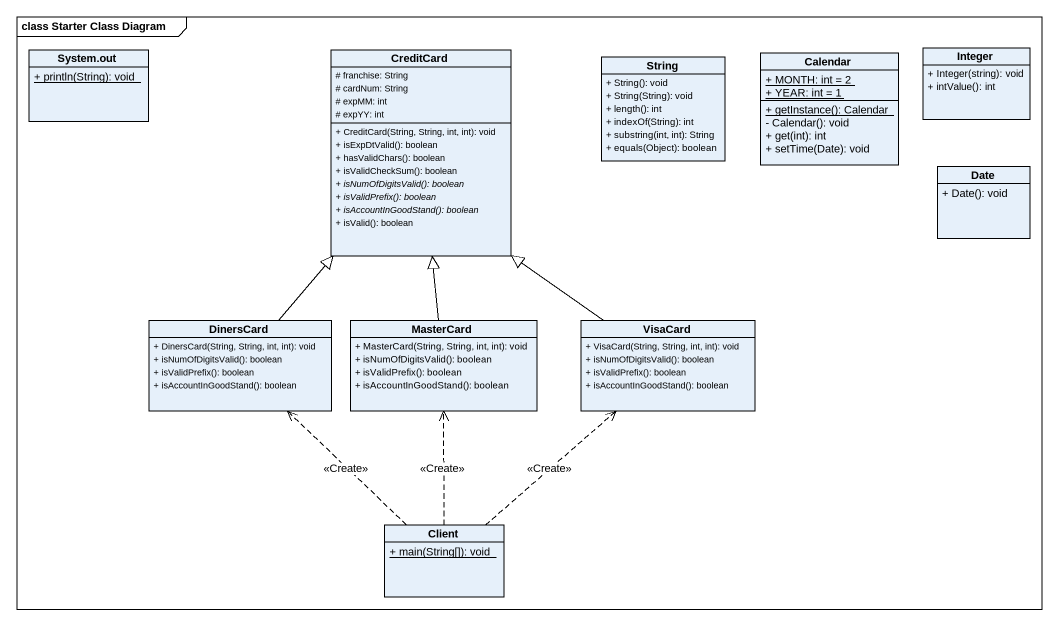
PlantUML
@startuml
mainframe class Starter Class Diagram
hide circle
hide empty members
skinparam classAttributeIconSize 0
class "System.out" as System_out {
  {static} + println(String): void
}
class CreditCard {
  # franchise: String
  # cardNum: String
  # expMM: int
  # expYY: int
  + CreditCard(String, String, int, int): void
  + isExpDtValid(): boolean
  + hasValidChars(): boolean
  + isValidCheckSum(): boolean
  {abstract} + isNumOfDigitsValid(): boolean
  {abstract} + isValidPrefix(): boolean
  {abstract} + isAccountInGoodStand(): boolean
  + isValid(): boolean
}
class String {
  + String(): void
  + String(String): void
  + length(): int
  + indexOf(String): int
  + substring(int, int): String
  + equals(Object): boolean
}
class Calendar {
  {static} + MONTH: int = 2
  {static} + YEAR: int = 1
  {static} + getInstance(): Calendar
  - Calendar(): void
  + get(int): int
  + setTime(Date): void
}
class Integer {
  + Integer(string): void
  + intValue(): int
}
class Date {
  + Date(): void
}
class DinersCard {
  + DinersCard(String, String, int, int): void
  + isNumOfDigitsValid(): boolean
  + isValidPrefix(): boolean
  + isAccountInGoodStand(): boolean
}
class MasterCard {
  + MasterCard(String, String, int, int): void
  + isNumOfDigitsValid(): boolean
  + isValidPrefix(): boolean
  + isAccountInGoodStand(): boolean
}
class VisaCard {
  + VisaCard(String, String, int, int): void
  + isNumOfDigitsValid(): boolean
  + isValidPrefix(): boolean
  + isAccountInGoodStand(): boolean
}
class Client {
  {static} + main(String[]): void
}
DinersCard -up-|> CreditCard
MasterCard -up-|> CreditCard
VisaCard -up-|> CreditCard
Client .up.> DinersCard : <<Create>>
Client .up.> MasterCard : <<Create>>
Client .up.> VisaCard : <<Create>>
@enduml
